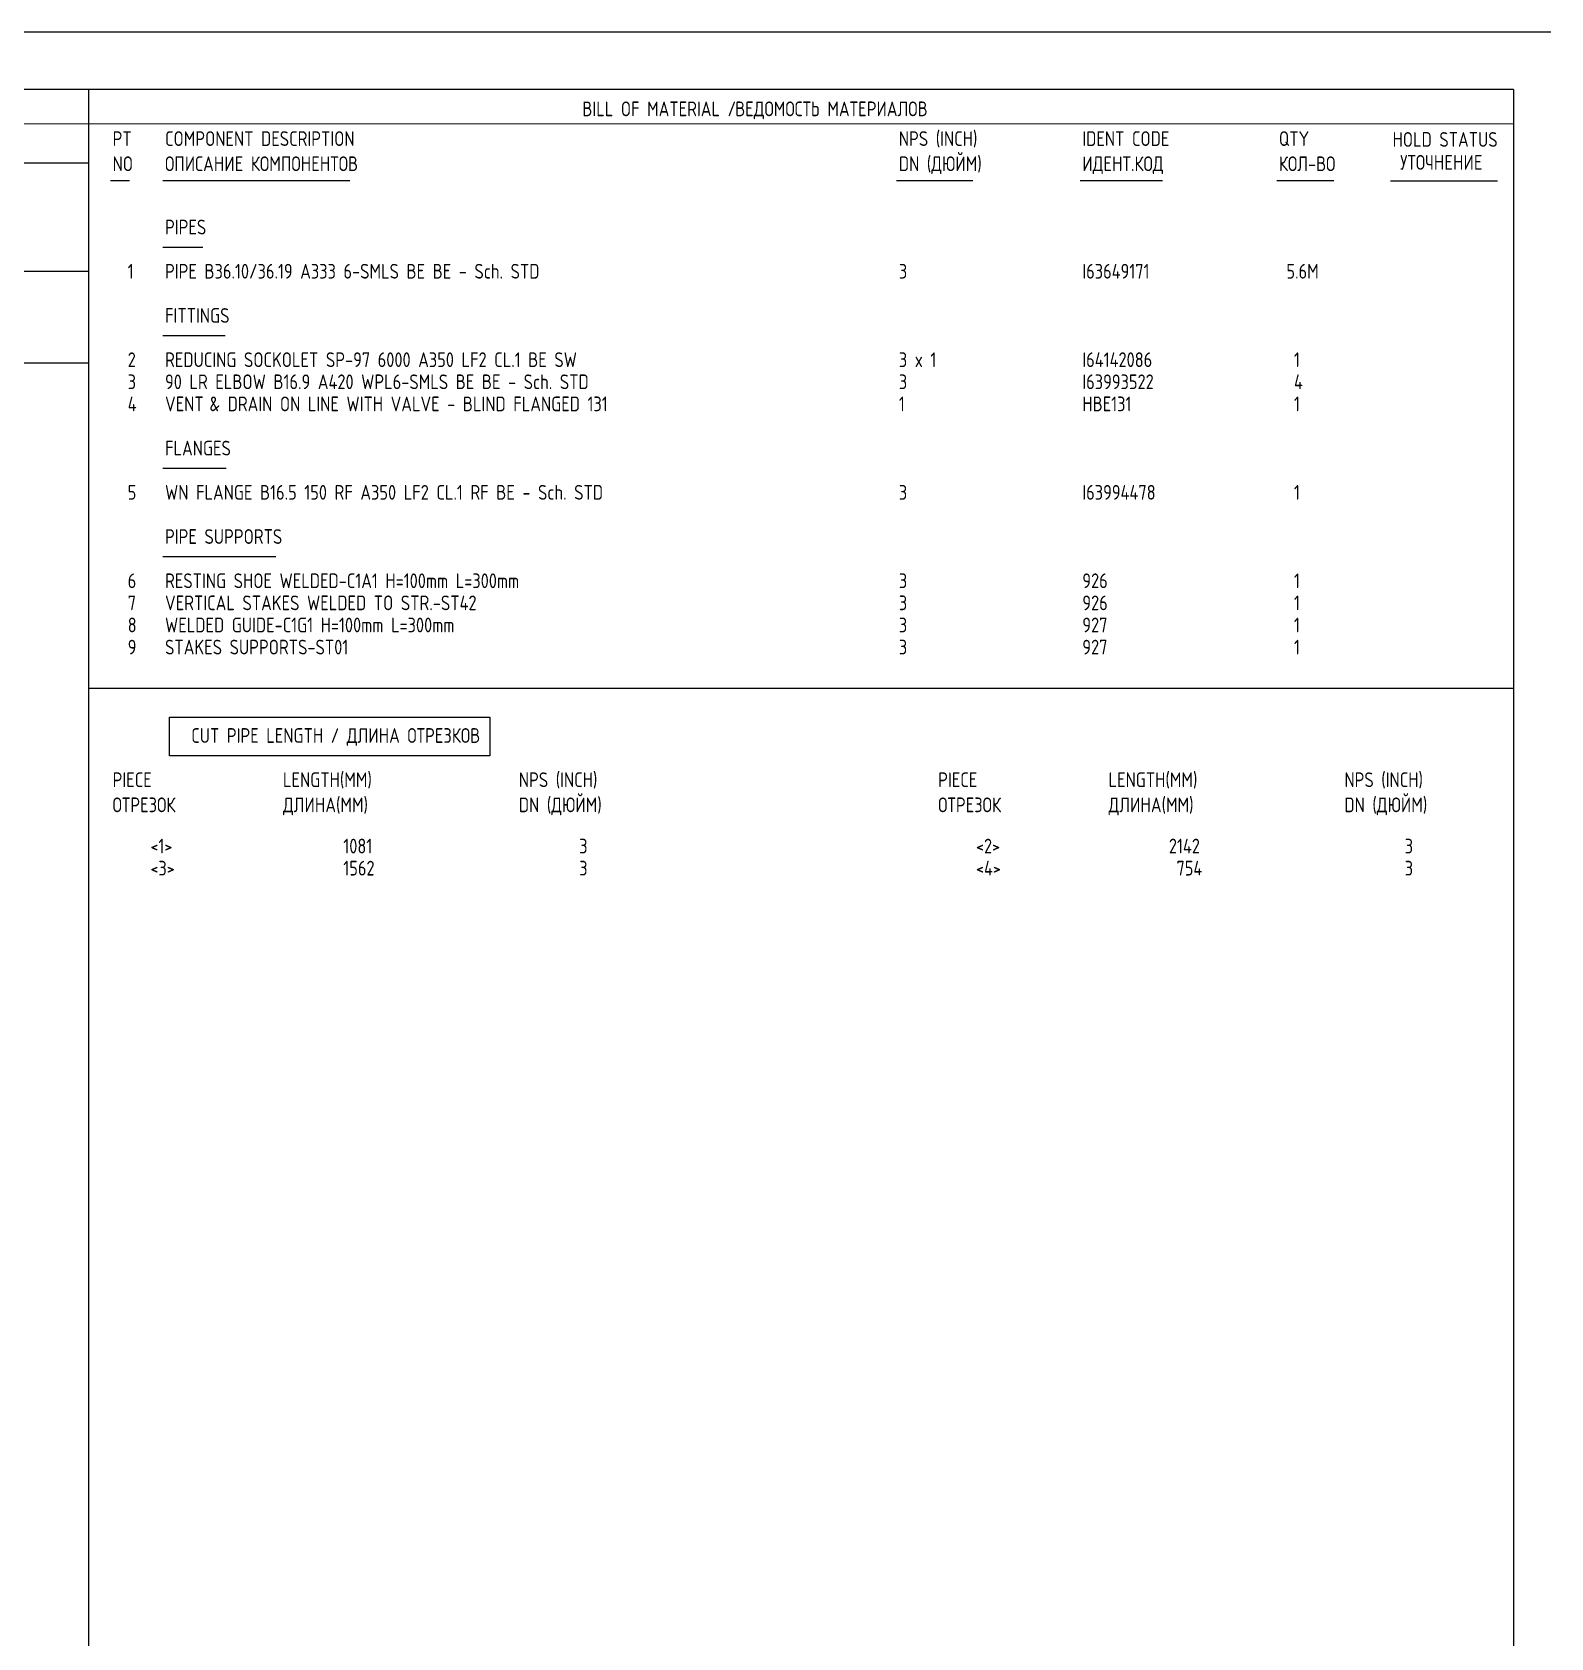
# Model space of a CAD drawing. Extents: x -1005 to 594, y -998 to 420.
# Drawn here: x 395.3 to 594, y 210 to 420 of the extents above; entities that cross this region are included whole.
import ezdxf

# ---------------------------------------------------------------- set-up
doc = ezdxf.new("R2010")
doc.units = 0
doc.styles.add('TTFN17', font='GOST type A')

msp = doc.modelspace()

# ---------------------------------------------------------------- linework, layer by layer
at = {"layer": 'GT_1', "flags": 128}
for points in [[(594, 420), (0, 420)], [(589.1, 412.5), (25.4, 412.5)], [(402.7, 412.5), (402.7, 7.5)], [(589.1, 412.5), (589.1, 7.5)], [(589.1, 408), (162.7, 407.9)], [(190.3, 402.9), (402.7, 402.9)], [(408.046, 400.531), (405.557, 400.531)], [(436.894, 400.531), (412.414, 400.531)], [(518.373, 400.531), (508.414, 400.531)], [(543.202, 400.531), (532.414, 400.531)], [(565.597, 400.531), (558.129, 400.531)], [(587, 400.5), (573, 400.5)], [(417.669, 391.854), (412.414, 391.854)], [(402.7, 388.7), (226.9, 388.7)], [(420.573, 380.289), (412.414, 380.289)], [(402.7, 376.7), (25.4, 376.7)], [(420.713, 362.942), (412.414, 362.942)], [(427.211, 351.378), (412.414, 351.378)], [(402.7, 334.19), (589, 334.19)], [(413.271, 330.405), (455.204, 330.405), (455.204, 325.357), (413.271, 325.357), (413.271, 330.405)]]:
    msp.add_lwpolyline(points, dxfattribs=at)

# ---------------------------------------------------------------- texts
at = {"layer": 'GT_1', "style": 'TTFN17'}
for s, p in [('BILL OF MATERIAL /', (467.289, 409)), ('ВЕДОМОСТЬ МАТЕРИАЛОВ', (487.289, 409)), ('PT', (405.846, 405.109)), ('COMPONENT DESCRIPTION', (412.703, 405.109)), ('NPS (INCH)', (508.703, 405.109)), ('IDENT CODE', (532.703, 405.109)), ('QTY', (558.417, 405.109)), ('HOLD STATUS', (573.289, 405)), ('NO', (405.846, 401.822)), ('ОПИСАНИЕ КОМПОНЕНТОВ', (412.703, 401.822)), ('DN (ДЮЙМ)', (508.703, 401.822)), ('ИДЕНТ.КОД', (532.703, 401.822)), ('КОЛ-ВО', (558.417, 401.822)), ('УТОЧНЕНИЕ', (574.289, 402)), ('PIPES', (412.703, 393.544)), ('  1', (405.846, 387.762)), ('PIPE B36.10/36.19 A333 6-SMLS BE BE - Sch. STD', (412.703, 387.762)), ('3', (508.703, 387.762)), ('I63649171', (532.703, 387.762)), (' 5.6M', (558.417, 387.762)), ('FITTINGS', (412.703, 381.98)), ('  2', (405.846, 376.197)), ('REDUCING SOCKOLET SP-97 6000 A350 LF2 CL.1 BE SW', (412.703, 376.197)), ('3 x 1', (508.703, 376.197)), ('I64142086', (532.703, 376.197)), ('  1', (558.417, 376.197)), ('  3', (405.846, 373.306)), ('90 LR ELBOW B16.9 A420 WPL6-SMLS BE BE - Sch. STD', (412.703, 373.306)), ('3', (508.703, 373.306)), ('I63993522', (532.703, 373.306)), ('  4', (558.417, 373.306)), ('  4', (405.846, 370.415)), ('VENT', (412.703, 370.415)), ('& DRAIN ON LINE WITH VALVE - BLIND FLANGED 131', (418.513, 370.415)), ('1', (508.703, 370.415)), ('HBE131', (532.703, 370.415)), ('  1', (558.417, 370.415)), ('FLANGES', (412.703, 364.633)), ('  5', (405.846, 358.85)), ('WN FLANGE B16.5 150 RF A350 LF2 CL.1 RF BE - Sch. STD', (412.703, 358.85)), ('3', (508.703, 358.85)), ('I63994478', (532.703, 358.85)), ('  1', (558.417, 358.85)), ('PIPE SUPPORTS', (412.703, 353.068)), ('  6', (405.846, 347.286)), ('RESTING SHOE WELDED-C1A1 H=100mm L=300mm', (412.703, 347.286)), ('3', (508.703, 347.286)), ('926', (532.703, 347.286)), ('  1', (558.417, 347.286)), ('  7', (405.846, 344.395)), ('VERTICAL STAKES WELDED TO STR.-ST42', (412.703, 344.395)), ('3', (508.703, 344.395)), ('926', (532.703, 344.395)), ('  1', (558.417, 344.395)), ('  8', (405.846, 341.503)), ('WELDED GUIDE-C1G1 H=100mm L=300mm', (412.703, 341.503)), ('3', (508.703, 341.503)), ('927', (532.703, 341.503)), ('  1', (558.417, 341.503)), ('  9', (405.846, 338.612)), ('STAKES SUPPORTS-ST01', (412.703, 338.612)), ('3', (508.703, 338.612)), ('927', (532.703, 338.612)), ('  1', (558.417, 338.612)), ('CUT PIPE LENGTH / ДЛИНА ОТРЕЗКОВ', (416.132, 327.048)), ('PIECE', (405.846, 321.265)), ('LENGTH(MM)', (428.132, 321.265)), ('NPS (INCH)', (458.989, 321.265)), ('PIECE', (513.846, 321.265)), ('LENGTH(MM)', (536.132, 321.265)), ('NPS (INCH)', (566.989, 321.265)), ('ОТРЕЗОК', (405.846, 317.979)), ('ДЛИНА(MM)', (428.132, 317.979)), ('DN (ДЮЙМ)', (458.989, 317.979)), ('ОТРЕЗОК', (513.846, 317.979)), ('ДЛИНА(MM)', (536.132, 317.979)), ('DN (ДЮЙМ)', (566.989, 317.979)), ('     <1>', (405.846, 312.592)), ('        1081', (428.132, 312.592)), ('        3', (458.989, 312.592)), ('     <2>', (513.846, 312.592)), ('        2142', (536.132, 312.592)), ('        3', (566.989, 312.592)), ('     <3>', (405.846, 309.701)), ('        1562', (428.132, 309.701)), ('        3', (458.989, 309.701)), ('     <4>', (513.846, 309.701)), ('         754', (536.132, 309.701)), ('        3', (566.989, 309.701))]:
    msp.add_text(s, height=1.925, dxfattribs=at).set_placement(p)

doc.saveas('drawing.dxf')
